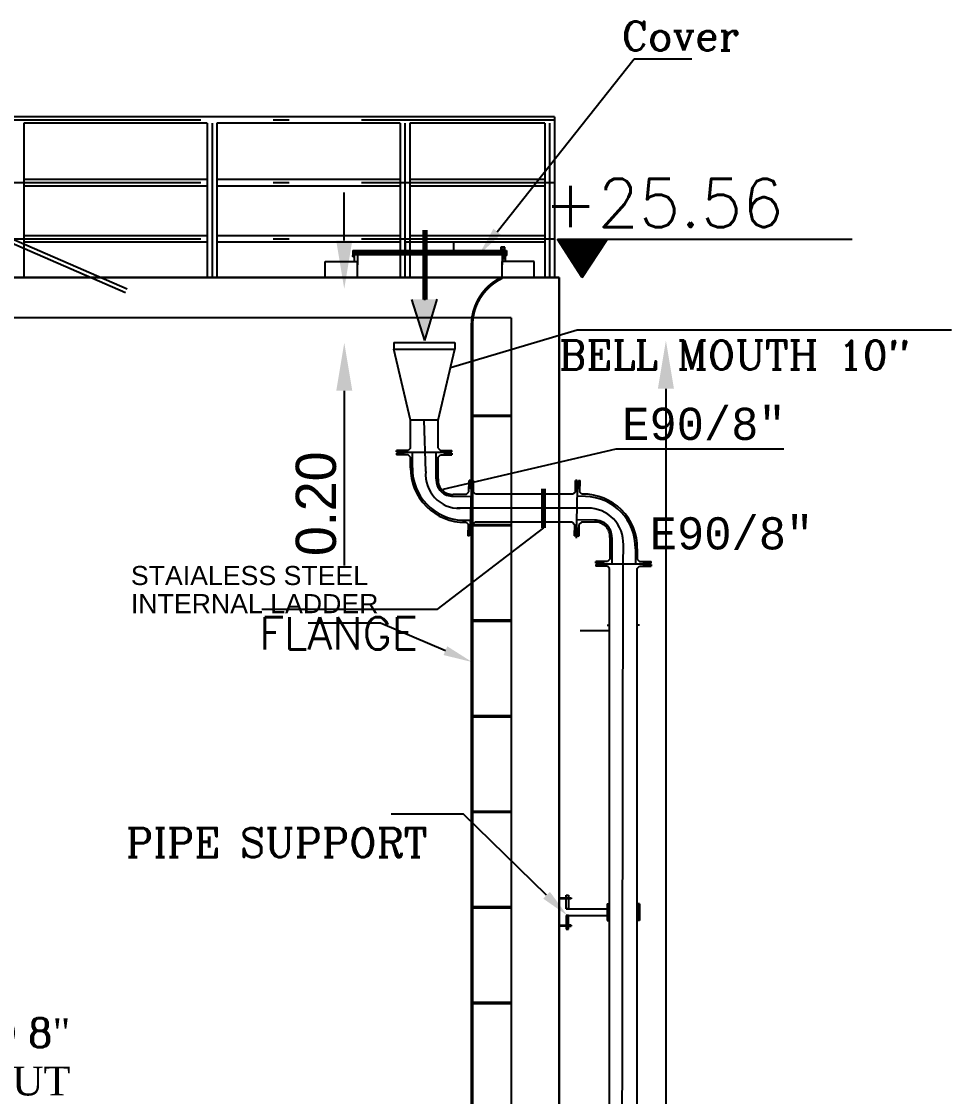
# Model space of a CAD drawing. Extents: x 152000 to 152174, y 158796 to 159332.
# Drawn here: x 152098.09 to 152103.87, y 159139.81 to 159146.5 of the extents above; entities that cross this region are included whole.
import ezdxf
from ezdxf import colors
from ezdxf.entities.mleader import LeaderData, LeaderLine
from ezdxf.enums import TextEntityAlignment as Align
from ezdxf.math import Vec2, Vec3

# ---------------------------------------------------------------- set-up
doc = ezdxf.new("R2010")
doc.units = 0
doc.header["$LTSCALE"] = 3
doc.header["$MEASUREMENT"] = 0
doc.header["$PDMODE"] = 2
doc.header["$PDSIZE"] = 0.03
for name, pattern in [('AUSGEZOGEN', [0]), ('CENTER', [2, 1.25, -0.25, 0.25, -0.25]), ('STRICHPUNKT2', [0.7, 0.4, -0.15, 0, -0.15])]:
    doc.linetypes.add(name, pattern=pattern)
doc.layers.get('0').update_dxf_attribs({"linetype": 'CONTINUOUS'})
doc.layers.get('DEFPOINTS').update_dxf_attribs({"linetype": 'CONTINUOUS'})
for name, color, linetype in [('3', 4, 'CONTINUOUS'), ('4', 12, 'CONTINUOUS'), ('6', 2, 'CONTINUOUS'), ('ARCH CT TEXT', 152, 'CONTINUOUS'), ('CENTER', 8, 'CENTER'), ('DIM', 144, 'CONTINUOUS'), ('EBENE0', 7, 'AUSGEZOGEN'), ('MECH', 6, 'CONTINUOUS'), ('NUMBERS', 6, 'CONTINUOUS'), ('TEXTS', 1, 'CONTINUOUS')]:
    doc.layers.add(name, color=color, linetype=linetype)
doc.layers.add('LAND CORNERS', color=255, linetype='CONTINUOUS', lineweight=25)
doc.styles.add('MONOSPACE', font='monosi.ttf', dxfattribs={"width": 0.9999})
doc.styles.add('ROMANC', font='ROMANC', dxfattribs={"height": 7})
doc.styles.add('ROMANS', font='romans.shx')
doc.styles.add('style2', font='ARIALUNI.TTF')
doc.dimstyles.new('mais 1-100 plan', dxfattribs={"dimtxt": 0.25, "dimasz": 0.1635, "dimexe": 0.18, "dimexo": 0.0625, "dimgap": 0, "dimtad": 1, "dimzin": 0, "dimdsep": 46, "dimtxsty": 'Standard', "dimblk": 'OBLIQUE', "dimcen": 0, "dimse1": 1, "dimse2": 1, "dimclrd": 8, "dimclrt": 4, "dimadec": 0, "dimazin": 0, "dimtfac": 1, "dimtix": 1, "dimtofl": 0, "dimtmove": 0, "dimatfit": 3, "dimldrblk": 'OBLIQUE', "dimfxl": 0.18, "dimtolj": 1, "dimtzin": 0, "dimarcsym": 0})

# ---------------------------------------------------------------- blocks, each defined once
blk = doc.blocks.new('*D147')
at = {"layer": 'DEFPOINTS', "color": 0, "transparency": 16777216}
for p in [(152100.0955, 159144.8351), (152100.4035, 159144.8351), (152100.4035, 159144.5007)]:
    blk.add_point(p, dxfattribs=at)
at = {"layer": 'LAND CORNERS', "color": 2, "lineweight": -2, "transparency": 16777216}
for p, q in [((152100.0955, 159145.1351), (152100.0955, 159145.4351)), ((152100.0955, 159144.2007), (152100.0955, 159143.1149))]:
    blk.add_line(p, q, dxfattribs=at)
at = {"layer": 'LAND CORNERS', "color": 2, "transparency": 16777216}
for points in [[(152100.0455, 159145.1351), (152100.1455, 159145.1351), (152100.0955, 159144.8351)], [(152100.0455, 159144.2007), (152100.1455, 159144.2007), (152100.0955, 159144.5007)]]:
    blk.add_solid(points, dxfattribs=at)
at = {"layer": 'LAND CORNERS', "color": 2, "transparency": 16777216, "insert": (152099.9205, 159143.4982), "char_height": 0.25, "attachment_point": 5, "rotation": 90}
blk.add_mtext('\\A1;0.20', dxfattribs=at)
blk = doc.blocks.new('_OBLIQUE')
at = {"color": 0, "linetype": 'ByBlock'}
blk.add_line((-0.5, -0.5), (0.5, 0.5), dxfattribs=at)
blk = doc.blocks.new('SUPP')
at = {"layer": 'CENTER', "linetype": 'CENTER'}
for p, q in [((162361.392, 176224.452), (162361.283, 176224.452)), ((162361.283, 176224.452), (162361.283, 176224.43)), ((162361.283, 176224.43), (162361.283, 176224.452)), ((162361.283, 176224.452), (162361.545, 176224.452)), ((162361.283, 176224.43), (162361.392, 176224.43)), ((162361.545, 176224.43), (162361.283, 176224.43)), ((162361.545, 176224.43), (162361.545, 176224.452)), ((162361.392, 176224.213), (162361.077, 176224.213)), ((162361.392, 176224.068), (162361.077, 176224.068)), ((162361.283, 176223.821), (162361.283, 176223.844)), ((162361.283, 176223.844), (162361.545, 176223.844)), ((162361.545, 176223.821), (162361.283, 176223.821)), ((162361.545, 176223.821), (162361.545, 176223.844))]:
    blk.add_line(p, q, dxfattribs=at)
for points in [[(162361.392, 176224.52), (162361.339, 176224.52), (162361.339, 176224.213), (162361.392, 176224.213)], [(162361.392, 176223.762), (162361.339, 176223.762), (162361.339, 176224.068), (162361.392, 176224.068)]]:
    blk.add_lwpolyline(points, close=True, dxfattribs=at)
blk = doc.blocks.new('*D146')
at = {"layer": 'DEFPOINTS', "color": 0, "transparency": 16777216}
for p in [(152100.5955, 159144.5137), (152101.8356, 159119.6425), (152102.0959, 159119.6425)]:
    blk.add_point(p, dxfattribs=at)
at = {"layer": 'LAND CORNERS', "color": 2, "lineweight": -2, "transparency": 16777216}
blk.add_line((152102.0959, 159144.2137), (152102.0959, 159119.9425), dxfattribs=at)
at = {"layer": 'LAND CORNERS', "color": 2, "transparency": 16777216}
for points in [[(152102.0459, 159144.2137), (152102.1459, 159144.2137), (152102.0959, 159144.5137)], [(152102.0459, 159119.9425), (152102.1459, 159119.9425), (152102.0959, 159119.6425)]]:
    blk.add_solid(points, dxfattribs=at)
at = {"layer": 'LAND CORNERS', "color": 2, "transparency": 16777216, "insert": (152101.9209, 159132.0781), "char_height": 0.25, "attachment_point": 5, "rotation": 90}
blk.add_mtext('\\A1;24.87', dxfattribs=at)

msp = doc.modelspace()

# ---------------------------------------------------------------- hatches: boundary and pattern name
h = msp.add_hatch()
h.set_pattern_fill('ANSI31', color=2, scale=0.001, style=0)
h.set_pattern_definition([(45, (152044.8227488, 159108.457807), (-0.00224506403, 0.00224506403), [])])
h.paths.add_polyline_path([(152101.09712, 159145.0494), (152101.09712, 159145.043), (152101.10528, 159145.043), (152101.10528, 159145.0744), (152100.14896, 159145.0744), (152100.14896, 159145.043), (152100.15712, 159145.043), (152100.15712, 159145.0494)])
h = msp.add_hatch()
h.set_pattern_fill('ANSI37', color=2, scale=0.0003, style=0)
h.set_pattern_definition([(45, (152044.8447377, 159109.43097435), (-0.000673519209, 0.000673519209), []), (135, (152044.8447377, 159109.43097435), (-0.000673519209, -0.000673519209), [])])
h.paths.add_polyline_path([(152101.09315, 159145.0782), (152101.08955, 159145.0782), (152101.08955, 159145.0744), (152101.09315, 159145.0744)])
msp.add_hatch(color=2).paths.add_polyline_path([(152100.15777, 159145.03876, 1), (152100.14796, 159145.03876, 1)])
at = {"layer": 'MECH'}
h = msp.add_hatch(color=100, dxfattribs=at)
h.set_gradient(color1=(18, 243, 70), one_color=1, tint=1)
h.paths.add_polyline_path([(152100.59555, 159144.51371), (152100.516, 159144.7694), (152100.59464, 159144.76968), (152100.67328, 159144.76996)])
at = {"layer": 'TEXTS'}
h = msp.add_hatch(dxfattribs=at)
h.set_pattern_fill('ANSI31', color=0, scale=0.03)
h.set_pattern_definition([(45, (337.8433126, -8.2182214), (-0.00265165042945, 0.00265165042945), [])])
h.paths.add_polyline_path([(152101.73105, 159145.14268), (152101.42082, 159145.14466), (152101.5746, 159144.90466)])

# ---------------------------------------------------------------- linework, layer by layer
for p, q in [((152097.8865, 159145.20898), (152098.74464, 159144.83516)), ((152097.87741, 159145.18593), (152098.73477, 159144.81248))]:
    msp.add_line(p, q)
at = {"color": 2}
for p, q in [((152100.14896, 159145.0744), (152100.14896, 159145.043)), ((152100.14896, 159145.0744), (152101.10528, 159145.0744)), ((152100.77712, 159145.1244), (152100.47712, 159145.1244)), ((152100.47712, 159145.0744), (152100.47712, 159145.1244)), ((152100.77712, 159145.0744), (152100.77712, 159145.1244)), ((152100.77712, 159145.0744), (152100.77712, 159145.1244)), ((152101.09315, 159145.09444), (152101.06874, 159145.09444)), ((152101.06874, 159145.09444), (152101.06874, 159145.0744)), ((152101.07374, 159145.0744), (152101.08815, 159145.0744)), ((152101.08578, 159145.07995), (152101.07774, 159145.07995)), ((152101.07774, 159145.07995), (152101.07774, 159145.07936)), ((152101.08578, 159145.07963), (152101.07774, 159145.07963)), ((152101.08578, 159145.07936), (152101.07774, 159145.07936)), ((152101.08026, 159145.08557), (152101.08026, 159145.01193)), ((152101.08351, 159145.08557), (152101.08026, 159145.08557)), ((152101.08351, 159145.08557), (152101.08351, 159145.01773)), ((152101.08578, 159145.07995), (152101.08578, 159145.07936)), ((152101.08955, 159145.0744), (152101.08955, 159145.0782)), ((152101.08955, 159145.0782), (152101.09315, 159145.0782)), ((152101.09315, 159145.0744), (152101.08955, 159145.0744)), ((152101.09315, 159145.0744), (152101.09315, 159145.09444)), ((152101.09315, 159145.0782), (152101.09315, 159145.0744)), ((152101.10528, 159145.0744), (152101.10528, 159145.043)), ((152100.14796, 159145.03876), (152100.14796, 159145.03876)), ((152100.15712, 159145.043), (152100.14896, 159145.043)), ((152100.15712, 159145.0494), (152100.15712, 159145.043)), ((152100.15712, 159145.0494), (152100.15712, 159145.0044)), ((152100.15712, 159145.0494), (152101.09712, 159145.0494)), ((152100.17712, 159145.0494), (152100.17712, 159144.9844)), ((152100.17712, 159145.0494), (152100.17712, 159144.9844)), ((152101.07712, 159145.0494), (152101.07712, 159144.9844)), ((152101.09712, 159145.0494), (152101.09712, 159145.0044)), ((152101.09712, 159145.0494), (152101.09712, 159145.043)), ((152101.09712, 159145.043), (152101.10528, 159145.043))]:
    msp.add_line(p, q, dxfattribs=at)
at = {"const_width": 0.02}
msp.add_lwpolyline([(152100.89017, 159138.9044), (152100.89017, 159144.59921, -0.2986407), (152101.07712, 159144.9044)], format="xyb", dxfattribs=at)
for points in [[(152101.13295, 159144.04517), (152100.89017, 159144.04517)], [(152101.13295, 159143.36534), (152100.89017, 159143.36534)], [(152101.13295, 159142.77096), (152100.89017, 159142.77096)], [(152101.13295, 159142.17657), (152100.89017, 159142.17657)], [(152101.13295, 159141.58219), (152100.89017, 159141.58219)], [(152101.13295, 159140.98781), (152100.89017, 159140.98781)], [(152101.13295, 159140.39343), (152100.89017, 159140.39343)]]:
    msp.add_lwpolyline(points, dxfattribs=at)
at = {"color": 1, "const_width": 0.03}
msp.add_lwpolyline([(152101.33491, 159143.34833), (152101.33491, 159143.59212)], dxfattribs=at)
at = {"color": 2}
msp.add_circle((152100.15286, 159145.03876), 0.0049, dxfattribs=at)
for points in [[(152100.77212, 159145.1194), (152100.78212, 159145.1294), (152100.48212, 159145.1194), (152100.47212, 159145.1294)], [(152100.48212, 159145.1194), (152100.47212, 159145.1294), (152100.48212, 159145.0744), (152100.47212, 159145.0744)], [(152100.77212, 159145.0744), (152100.78212, 159145.0744), (152100.77212, 159145.1194), (152100.78212, 159145.1294)]]:
    msp.add_trace(points, dxfattribs=at)
at = {"layer": '4', "color": 8, "linetype": 'AUSGEZOGEN'}
for p, q in [((152090.83295, 159144.90466), (152101.43295, 159144.90466)), ((152101.43295, 159144.90466), (152101.43295, 159138.59466)), ((152101.13295, 159144.65466), (152091.13295, 159144.65466)), ((152101.13295, 159144.65466), (152101.13295, 159139.19466))]:
    msp.add_line(p, q, dxfattribs=at)
at = {"layer": '6', "color": 8, "linetype": 'AUSGEZOGEN'}
msp.add_line((152101.43295, 159138.59466), (152101.43295, 159144.90466), dxfattribs=at)
at = {"layer": 'ARCH CT TEXT', "color": 7}
msp.add_line((152101.54363, 159144.58001), (152103.8723, 159144.58001), dxfattribs=at)
msp.add_lwpolyline([(152100.75585, 159144.34544), (152101.54363, 159144.58001)], dxfattribs=at)
at = {"layer": 'DIM', "color": 1}
for p, q in [((152100.49335, 159143.83053), (152100.42119, 159143.83053)), ((152100.42119, 159143.82109), (152100.42119, 159143.83053)), ((152100.47056, 159143.82109), (152100.42119, 159143.82109)), ((152100.42119, 159143.81238), (152100.42119, 159143.80294)), ((152100.47056, 159143.81238), (152100.42119, 159143.81238)), ((152100.49335, 159143.80294), (152100.42119, 159143.80294)), ((152100.71825, 159143.81673), (152100.46039, 159143.81673)), ((152100.47491, 159143.81673), (152100.47056, 159143.82109)), ((152100.47491, 159143.81673), (152100.47056, 159143.81238)), ((152100.71825, 159143.81673), (152100.47491, 159143.81673)), ((152100.50787, 159143.84505), (152100.49335, 159143.83053)), ((152100.50787, 159143.78842), (152100.49335, 159143.80294)), ((152100.51919, 159143.72236), (152100.51919, 159143.81673)), ((152100.66729, 159143.65267), (152100.66729, 159143.81673)), ((152100.67861, 159143.84505), (152100.69313, 159143.83053)), ((152100.67861, 159143.78842), (152100.69313, 159143.80294)), ((152100.69313, 159143.83053), (152100.76529, 159143.83053)), ((152100.69313, 159143.80294), (152100.76529, 159143.80294)), ((152100.71157, 159143.81673), (152100.71592, 159143.82109)), ((152100.71157, 159143.81673), (152100.71592, 159143.81238)), ((152100.71592, 159143.82109), (152100.76529, 159143.82109)), ((152100.71592, 159143.81238), (152100.76529, 159143.81238)), ((152100.76529, 159143.82109), (152100.76529, 159143.83053)), ((152100.76529, 159143.81238), (152100.76529, 159143.80294)), ((152100.50787, 159143.72236), (152100.50787, 159143.78842)), ((152100.67861, 159143.65267), (152100.67861, 159143.78842)), ((152100.8707, 159143.57146), (152100.87247, 159143.64353)), ((152100.88189, 159143.6433), (152100.87247, 159143.64353)), ((152100.88664, 159143.65753), (152100.87915, 159143.35159)), ((152100.88068, 159143.594), (152100.88189, 159143.6433)), ((152100.88938, 159143.59378), (152100.89059, 159143.64308)), ((152100.89059, 159143.64308), (152100.90002, 159143.64285)), ((152100.89825, 159143.57079), (152100.90002, 159143.64285)), ((152101.53274, 159143.57137), (152101.5345, 159143.64343)), ((152101.54393, 159143.6432), (152101.5345, 159143.64343)), ((152101.54272, 159143.5939), (152101.54393, 159143.6432)), ((152101.55142, 159143.59369), (152101.55263, 159143.64298)), ((152101.55263, 159143.64298), (152101.56205, 159143.64275)), ((152101.56029, 159143.57069), (152101.56205, 159143.64275)), ((152100.77415, 159143.55693), (152100.85585, 159143.55732)), ((152100.85585, 159143.55732), (152100.8707, 159143.57146)), ((152100.88493, 159143.58954), (152100.88068, 159143.594)), ((152100.88493, 159143.58954), (152100.88938, 159143.59378)), ((152100.91083, 159143.55758), (152100.89825, 159143.57079)), ((152101.51788, 159143.55722), (152101.53274, 159143.57137)), ((152101.53947, 159143.2835), (152101.54696, 159143.58944)), ((152101.54696, 159143.58944), (152101.54272, 159143.5939)), ((152101.54696, 159143.58944), (152101.55142, 159143.59369)), ((152101.57221, 159143.55817), (152101.56029, 159143.57069)), ((152101.57884, 159143.55828), (152101.57221, 159143.55817)), ((152100.84727, 159143.38275), (152100.8539, 159143.38287)), ((152100.8539, 159143.38287), (152100.86582, 159143.37035)), ((152100.86582, 159143.37035), (152100.86406, 159143.29828)), ((152100.87469, 159143.34735), (152100.87348, 159143.29805)), ((152100.87915, 159143.35159), (152100.87469, 159143.34735)), ((152100.87915, 159143.35159), (152100.88339, 159143.34714)), ((152100.88339, 159143.34714), (152100.88218, 159143.29784)), ((152100.89337, 159143.36967), (152100.89161, 159143.29761)), ((152100.90823, 159143.38382), (152100.89337, 159143.36967)), ((152101.51528, 159143.38345), (152101.52786, 159143.37025)), ((152101.52786, 159143.37025), (152101.52609, 159143.29819)), ((152101.53673, 159143.34725), (152101.53552, 159143.29795)), ((152101.54118, 159143.3515), (152101.53673, 159143.34725)), ((152101.54118, 159143.3515), (152101.54543, 159143.34704)), ((152101.54543, 159143.34704), (152101.54422, 159143.29774)), ((152101.55541, 159143.36957), (152101.55364, 159143.29751)), ((152101.57026, 159143.38372), (152101.55541, 159143.36957)), ((152101.65196, 159143.38411), (152101.57026, 159143.38372)), ((152100.87348, 159143.29805), (152100.86406, 159143.29828)), ((152100.88218, 159143.29784), (152100.89161, 159143.29761)), ((152101.53552, 159143.29795), (152101.52609, 159143.29819)), ((152101.54422, 159143.29774), (152101.55364, 159143.29751)), ((152101.7475, 159143.28837), (152101.7475, 159143.15262)), ((152101.75882, 159143.28837), (152101.75882, 159143.1243)), ((152101.90692, 159143.21868), (152101.90692, 159143.1243)), ((152101.91824, 159143.21868), (152101.91824, 159143.15262)), ((152101.66082, 159143.12866), (152101.66082, 159143.1381)), ((152101.73298, 159143.1381), (152101.66082, 159143.1381)), ((152101.7475, 159143.15262), (152101.73298, 159143.1381)), ((152101.91824, 159143.15262), (152101.93276, 159143.1381)), ((152101.93276, 159143.1381), (152102.00492, 159143.1381)), ((152102.00492, 159143.12866), (152102.00492, 159143.1381)), ((152101.71019, 159143.12866), (152101.66082, 159143.12866)), ((152101.71019, 159143.11995), (152101.66082, 159143.11995)), ((152101.66082, 159143.11995), (152101.66082, 159143.11051)), ((152101.73298, 159143.11051), (152101.66082, 159143.11051)), ((152101.70786, 159143.1243), (152101.96572, 159143.1243)), ((152101.70786, 159143.1243), (152101.9512, 159143.1243)), ((152101.71454, 159143.1243), (152101.71019, 159143.12866)), ((152101.71454, 159143.1243), (152101.71019, 159143.11995)), ((152101.74412, 159143.09599), (152101.73298, 159143.11051)), ((152101.91824, 159143.09599), (152101.93276, 159143.11051)), ((152101.93276, 159143.11051), (152102.00492, 159143.11051)), ((152101.9512, 159143.1243), (152101.95555, 159143.12866)), ((152101.9512, 159143.1243), (152101.95555, 159143.11995)), ((152101.95555, 159143.12866), (152102.00492, 159143.12866)), ((152101.95555, 159143.11995), (152102.00492, 159143.11995)), ((152102.00492, 159143.11995), (152102.00492, 159143.11051))]:
    msp.add_line(p, q, dxfattribs=at)
at = {"layer": 'DIM', "color": 8}
for p, q in [((152101.73131, 159142.74211), (152101.74412, 159142.74209)), ((152101.93169, 159142.74211), (152101.91824, 159142.74209)), ((152101.73131, 159141.00946), (152101.73112, 159140.90601)), ((152101.73131, 159141.00946), (152101.74412, 159141.00944)), ((152101.73803, 159141.00945), (152101.73785, 159140.906)), ((152101.93169, 159141.00947), (152101.91824, 159141.00944)), ((152101.92497, 159141.00945), (152101.92515, 159140.906)), ((152101.93169, 159141.00947), (152101.93188, 159140.90601)), ((152101.73112, 159140.90601), (152101.74412, 159140.90599)), ((152101.93188, 159140.90601), (152101.91843, 159140.90599))]:
    msp.add_line(p, q, dxfattribs=at)
at = {"layer": 'DIM', "color": 1}
for points in [[(152100.50787, 159143.84505), (152100.50787, 159144.01773)], [(152100.60235, 159143.6982), (152100.59324, 159144.01773)], [(152100.67861, 159143.84505), (152100.67861, 159144.01773)], [(152100.77327, 159143.54564), (152100.88383, 159143.54293)], [(152101.51784, 159143.55718), (152100.91083, 159143.55758)], [(152101.59501, 159143.54429), (152101.54589, 159143.54549)], [(152101.61206, 159143.47086), (152100.79823, 159143.47043)], [(152101.65284, 159143.3954), (152101.54228, 159143.39811)], [(152100.8311, 159143.39675), (152100.88022, 159143.39554)], [(152101.51528, 159143.38345), (152100.90871, 159143.38428)], [(152101.74412, 159138.03518), (152101.74412, 159143.09599)], [(152101.91824, 159138.03518), (152101.91824, 159143.09599)]]:
    msp.add_lwpolyline(points, dxfattribs=at)
at = {"layer": 'DIM', "color": 1, "linetype": 'CENTER'}
msp.add_lwpolyline([(152101.83119, 159143.1243), (152101.83124, 159143.24283)], dxfattribs=at)
at = {"layer": 'DIM', "color": 8}
for points in [[(152101.56339, 159142.7106), (152101.74412, 159142.7106)], [(152101.56339, 159140.97795), (152101.74412, 159140.97795)], [(152101.56339, 159140.93753), (152101.74412, 159140.93753)]]:
    msp.add_lwpolyline(points, dxfattribs=at)
at = {"layer": 'DIM', "color": 1}
for centre, radius, start, end in [((152100.84374, 159143.71863), 0.33589, 179.363091, 270.602372), ((152100.83983, 159143.7173), 0.32067, 179.095794, 268.441629), ((152100.8099, 159143.67857), 0.20847, 174.595992, 271.556896), ((152100.76843, 159143.64683), 0.10131, 176.696564, 272.742279), ((152100.76852, 159143.64685), 0.0901, 176.297827, 273.582748), ((152101.58237, 159143.22241), 0.33589, 359.363091, 90.602372), ((152101.58628, 159143.22374), 0.32067, 359.095794, 88.441629), ((152101.61135, 159143.25083), 0.22004, 357.917496, 90.207995), ((152101.65759, 159143.29419), 0.0901, 356.297827, 93.582748), ((152101.65768, 159143.29421), 0.10131, 356.696564, 92.742279)]:
    msp.add_arc(centre, radius, start, end, dxfattribs=at)
at = {"layer": 'EBENE0', "color": 8, "linetype": 'AUSGEZOGEN'}
for p, q in [((152101.40295, 159145.90466), (152090.86295, 159145.90466)), ((152101.40295, 159145.90466), (152101.40295, 159144.90466)), ((152098.10295, 159145.86466), (152098.10295, 159144.90466)), ((152099.24295, 159145.86466), (152098.10295, 159145.86466)), ((152099.24295, 159145.86466), (152099.24295, 159144.90466)), ((152099.30295, 159145.86466), (152099.30295, 159144.90466)), ((152100.44295, 159145.86466), (152099.30295, 159145.86466)), ((152100.44295, 159145.86466), (152100.44295, 159144.90466)), ((152100.50295, 159145.86466), (152100.50295, 159144.90466)), ((152101.34295, 159145.86466), (152100.50295, 159145.86466)), ((152101.34295, 159145.86466), (152101.34295, 159144.90466)), ((152099.24295, 159145.51466), (152098.10295, 159145.51466)), ((152099.24295, 159145.47466), (152098.10295, 159145.47466)), ((152100.44295, 159145.51466), (152099.30295, 159145.51466)), ((152100.44295, 159145.47466), (152099.30295, 159145.47466)), ((152101.34295, 159145.51466), (152100.50295, 159145.51466)), ((152101.34295, 159145.47466), (152100.50295, 159145.47466)), ((152099.24295, 159145.16466), (152098.10295, 159145.16466)), ((152100.44295, 159145.16466), (152099.30295, 159145.16466)), ((152101.34295, 159145.16466), (152100.50295, 159145.16466)), ((152099.24295, 159145.12466), (152098.10295, 159145.12466)), ((152100.44295, 159145.12466), (152099.30295, 159145.12466)), ((152101.34295, 159145.12466), (152100.50295, 159145.12466)), ((152101.43295, 159144.90466), (152090.83295, 159144.90466)), ((152101.43295, 159144.90466), (152090.83295, 159144.90466))]:
    msp.add_line(p, q, dxfattribs=at)
at = {"layer": 'EBENE0', "color": 8, "linetype": 'STRICHPUNKT2'}
for p, q in [((152101.40295, 159145.88466), (152090.86295, 159145.88466)), ((152099.27295, 159145.86466), (152099.27295, 159144.90466)), ((152100.47295, 159145.86466), (152100.47295, 159144.90466)), ((152101.37295, 159145.86466), (152101.37295, 159144.90466)), ((152101.40295, 159145.49466), (152090.86295, 159145.49466)), ((152101.40295, 159145.14466), (152090.86295, 159145.14466))]:
    msp.add_line(p, q, dxfattribs=at)
at = {"layer": 'EBENE0', "color": 3, "linetype": 'AUSGEZOGEN'}
for p, q in [((152099.97712, 159144.9044), (152099.97712, 159145.0044)), ((152099.97712, 159145.0044), (152100.17712, 159145.0044)), ((152100.17712, 159144.9044), (152100.17712, 159145.0044)), ((152101.07712, 159144.9044), (152101.07712, 159145.0044)), ((152101.27712, 159145.0044), (152101.07712, 159145.0044)), ((152101.27712, 159144.9044), (152101.27712, 159145.0044))]:
    msp.add_line(p, q, dxfattribs=at)
at = {"layer": 'MECH', "color": 1}
for p, q in [((152100.58568, 159145.20091), (152100.58568, 159144.76968)), ((152100.59464, 159145.20091), (152100.59464, 159144.76968)), ((152100.59464, 159145.19489), (152100.59464, 159144.76366)), ((152100.60701, 159145.20091), (152100.60701, 159144.76968)), ((152100.59555, 159144.51371), (152100.516, 159144.7694)), ((152100.59555, 159144.51371), (152100.67328, 159144.76996))]:
    msp.add_line(p, q, dxfattribs=at)
at = {"layer": 'NUMBERS', "color": 5, "linetype": 'ByBlock'}
for p, q in [((152100.40346, 159144.50069), (152100.78302, 159144.50069)), ((152100.40346, 159144.46072), (152100.78302, 159144.46069)), ((152100.50787, 159144.01773), (152100.40346, 159144.46069)), ((152100.42888, 159144.4607), (152100.7576, 159144.4607)), ((152100.67861, 159144.01773), (152100.78302, 159144.46069))]:
    msp.add_line(p, q, dxfattribs=at)
for points in [[(152100.40346, 159144.50069), (152100.40346, 159144.46072)], [(152100.78302, 159144.50069), (152100.78301, 159144.46072)], [(152100.67861, 159144.01773), (152100.50787, 159144.01773)]]:
    msp.add_lwpolyline(points, dxfattribs=at)
at = {"layer": 'TEXTS', "color": 0}
for p, q in [((152101.5746, 159144.90466), (152101.42082, 159145.14466)), ((152101.42082, 159145.14466), (152103.254, 159145.14466)), ((152101.5746, 159144.90466), (152101.73105, 159145.14268))]:
    msp.add_line(p, q, dxfattribs=at)
at = {"layer": 'TEXTS', "color": 7}
for points in [[(152100.70987, 159143.58807), (152101.78627, 159143.84018), (152102.83048, 159143.84018)], [(152101.33491, 159143.34833), (152100.67195, 159142.84121), (152099.58255, 159142.84121)]]:
    msp.add_lwpolyline(points, dxfattribs=at)
at = {"layer": 'TEXTS'}
msp.add_lwpolyline([(152101.82189, 159137.88544), (152101.83119, 159143.1243)], dxfattribs=at)

# ---------------------------------------------------------------- block references
at = {"layer": 'LAND CORNERS', "xscale": 0.2787538013690274, "yscale": 0.2787538013690274, "zscale": 0.2787538013690274, "rotation": 180}
msp.add_blockref('SUPP', (197360.33076, 208264.10689), dxfattribs=at)

# ---------------------------------------------------------------- texts
at = {"color": 7}
for s, height, style, p in [('Cover', 0.18, 'ROMANC', (152101.82191, 159146.31798)), ('BELL MOUTH 10"', 0.18, 'ROMANC', (152101.43129, 159144.33353)), ('STAIALESS STEEL ', 0.1187846, 'style2', (152098.76831, 159142.9925)), ('INTERNAL LADDER', 0.1187846, 'style2', (152098.76831, 159142.81759))]:
    msp.add_text(s, height=height, dxfattribs=dict(at, style=style)).set_placement(p)
at = {"color": 7, "style": 'ROMANC'}
msp.add_text('PIPE SUPPORT', height=0.18, dxfattribs=at).set_placement((152098.73795, 159141.39072), align=Align.MIDDLE_LEFT)
at = {"color": 7, "insert": (152098.39189, 159140.29777), "char_height": 0.18, "attachment_point": 3, "style": 'ROMANC'}
msp.add_mtext('10{\\fTimes New Roman|b0|i0|c238|p18;" TO }8{\\fTimes New Roman|b0|i0|c238|p18;"\\PWASHOUT}', dxfattribs=at)
at = {"layer": '3', "color": 7, "linetype": 'Continuous', "style": 'ROMANS'}
msp.add_text('+25.56', height=0.3, dxfattribs=at).set_placement((152101.33647, 159145.21955))
at = {"layer": 'ARCH CT TEXT', "color": 0, "style": 'ROMANS'}
msp.add_text('FLANGE', height=0.2, dxfattribs=at).set_placement((152099.56697, 159142.59233))
at = {"layer": 'NUMBERS', "color": 5, "style": 'MONOSPACE', "width": 0.9999}
for p in [(152101.82437, 159143.89524), (152101.99582, 159143.21419)]:
    msp.add_text('E90/8"', height=0.2, dxfattribs=at).set_placement(p)

# ---------------------------------------------------------------- dimensions: what is measured, and where the dimension line sits
at = {"layer": 'LAND CORNERS'}
dim = msp.add_linear_dim(base=(152100.0955, 159144.83507), p1=(152100.40346, 159144.50069), p2=(152100.40346, 159144.83507), angle=90, text='0.20', dimstyle='mais 1-100 plan', override={"dimasz": 0.3, "dimgap": 0.05, "dimsah": 1, "dimclrd": 2, "dimclrt": 2, "dimfxlon": 1, "dimarcsym": 1}, dxfattribs=at)
dim.commit()
dim.dimension.update_dxf_attribs({"geometry": '*D147', "text_midpoint": (152100.0955, 159143.49822), "dimtype": 160})
dim = msp.add_linear_dim(base=(152102.0959, 159119.64254), p1=(152100.59555, 159144.51371), p2=(152101.8356, 159119.64254), angle=90, dimstyle='mais 1-100 plan', override={"dimasz": 0.3, "dimgap": 0.05, "dimsah": 1, "dimclrd": 2, "dimclrt": 2, "dimfxlon": 1, "dimarcsym": 1}, dxfattribs=at)
dim.commit()
dim.dimension.update_dxf_attribs({"geometry": '*D146', "text_midpoint": (152101.9209, 159132.07812)})

# ---------------------------------------------------------------- leaders
ml = msp.add_multileader_mtext('Standard', dxfattribs=at)
ml.set_content('', color=256)
ml.set_leader_properties()
ml.build(insert=Vec2(0, 0))
ml.multileader.update_dxf_attribs({"text_right_attachment_type": 6, "dogleg_length": 0.36, "arrow_head_size": 0.18})
ctx = ml.context
ctx.base_point, ctx.char_height, ctx.arrow_head_size, ctx.landing_gap_size, ctx.plane_origin = Vec3(152102.25769, 159146.26508), 0.18, 0.18, 0.09, Vec3(152101.60264, 159145.56471)
ctx.right_attachment = 6
notes = []
notes.append((ctx, [(0, (1, 1, 0), (152101.89769, 159146.26508), (1, 0), 0.36, [(0, [(152100.93446, 159145.0494)], 0, [])])]))
ctx.mtext.insert, ctx.mtext.flow_direction = Vec3(152102.34769, 159146.35508), 5
at = {"layer": 'LAND CORNERS', "color": 7}
ml = msp.add_multileader_mtext('Standard', dxfattribs=at)
ml.set_content('', color=7)
ml.set_leader_properties()
ml.build(insert=Vec2(0, 0))
ml.multileader.update_dxf_attribs({"text_right_attachment_type": 6, "dogleg_length": 0.36, "arrow_head_size": 0.18})
ctx = ml.context
ctx.base_point, ctx.char_height, ctx.arrow_head_size, ctx.landing_gap_size, ctx.plane_origin = Vec3(152099.78087, 159142.84623), 0.18, 0.18, 0.09, Vec3(152100.83182, 159142.10464)
ctx.right_attachment, ctx.text_align_type = 6, 2
notes.append((ctx, [(0, (1, 1, 0), (152100.32087, 159142.75623), (-1, 0), 0.36, [(0, [(152100.89017, 159142.5138)], 0, [])])]))
ctx.mtext.insert, ctx.mtext.alignment, ctx.mtext.flow_direction = Vec3(152099.87087, 159142.93623), 3, 5
ml = msp.add_multileader_mtext('Standard', dxfattribs=at)
ml.set_content('', color=7)
ml.set_leader_properties()
ml.build(insert=Vec2(0, 0))
ml.multileader.update_dxf_attribs({"text_right_attachment_type": 6, "dogleg_length": 0.36, "arrow_head_size": 0.18})
ctx = ml.context
ctx.base_point, ctx.char_height, ctx.arrow_head_size, ctx.landing_gap_size, ctx.plane_origin, ctx.plane_x_axis, ctx.plane_y_axis = Vec3(152100.47695, 159141.56843), 0.18, 0.18, 0.09, Vec3(152104.78777, 159141.1434), Vec3(-1, 0), Vec3(0, -1)
ctx.right_attachment = 6
notes.append((ctx, [(0, (1, 1, 0), (152100.83695, 159141.56843), (-1, 0), 0.36, [(0, [(152101.48238, 159140.93754)], 0, [])])]))
ctx.mtext.insert, ctx.mtext.rotation, ctx.mtext.flow_direction, ctx.mtext.extrusion = Vec3(152100.38695, 159141.47843), 3.1415927, 5, Vec3(0, 0, -1)
for ctx, leaders in notes:
    for number, flags, end, landing, length, lines in leaders:
        leader = LeaderData()
        leader.index, (leader.has_last_leader_line, leader.has_dogleg_vector, leader.attachment_direction) = number, flags
        leader.last_leader_point, leader.dogleg_vector, leader.dogleg_length = Vec3(end), Vec3(landing), length
        for number, points, colour, breaks in lines:
            line = LeaderLine()
            line.index, line.vertices, line.color, line.breaks = number, Vec3.list(points), colors.encode_raw_color(colour), breaks
            leader.lines.append(line)
        ctx.leaders.append(leader)

doc.saveas('drawing.dxf')
